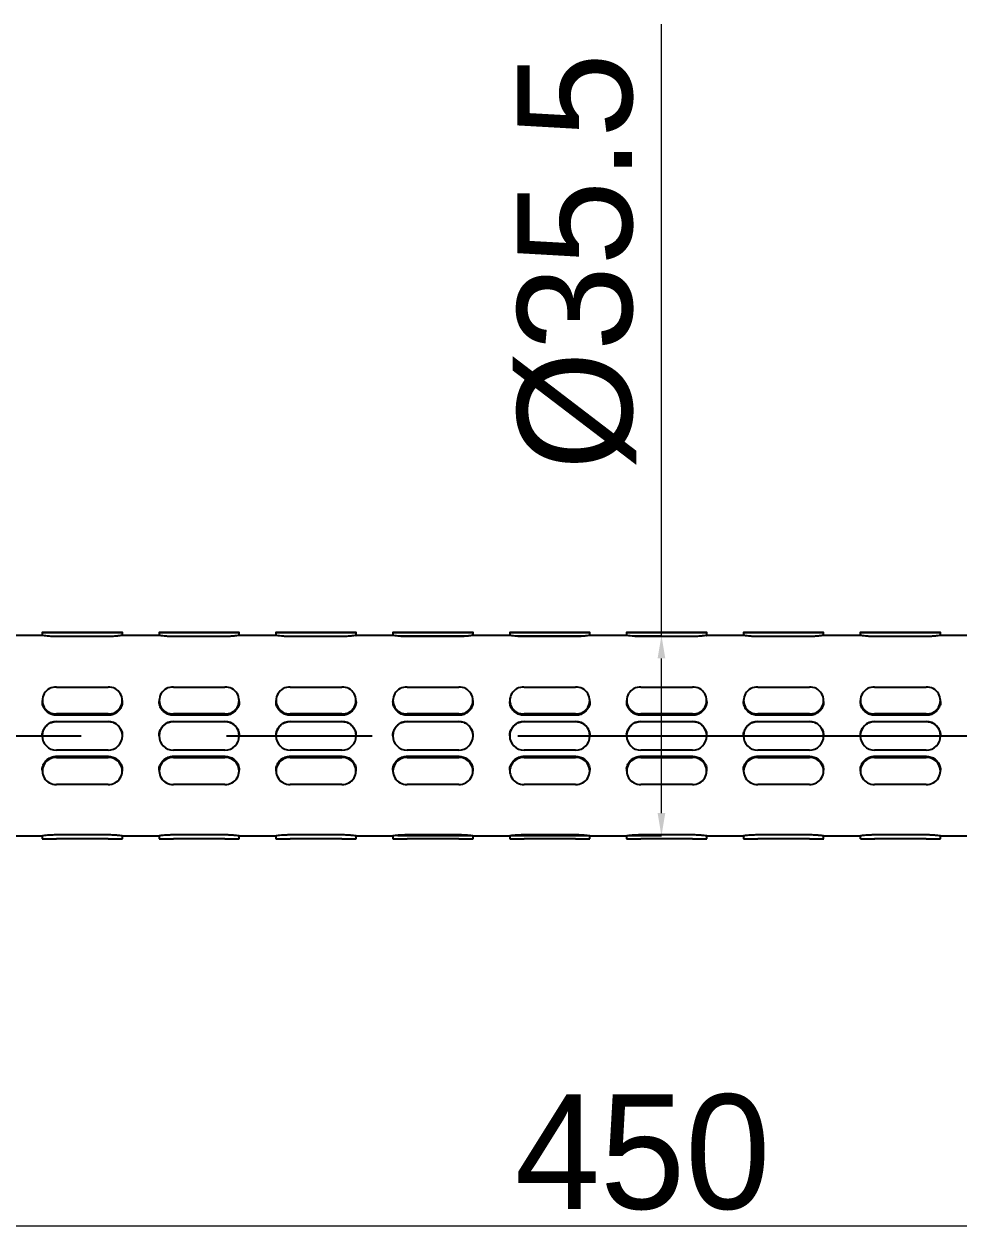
# Model space of a CAD drawing. Extents: x 0 to 2170, y 0 to 1590.
# Drawn here: x 438.8 to 601.9, y 577.6 to 788.1 of the extents above; entities that cross this region are included whole.
import ezdxf

# ---------------------------------------------------------------- set-up
doc = ezdxf.new("R2010")
doc.units = 0
doc.header["$LTSCALE"] = 10
doc.header["$MEASUREMENT"] = 0
doc.header["$PDMODE"] = 3
doc.header["$PDSIZE"] = -10
doc.linetypes.add('CENTERX2', pattern=[20.32, 12.7, -2.54, 2.54, -2.54])
doc.layers.get('0').update_dxf_attribs({"linetype": 'CONTINUOUS'})
doc.layers.get('DEFPOINTS').update_dxf_attribs({"linetype": 'CONTINUOUS'})
doc.layers.add('中心线层', color=1, linetype='CENTERX2', lineweight=25)
doc.styles.add('Daelim Dimension', font='')
doc.styles.get('Daelim Dimension').set_extended_font_data('나눔고딕')
doc.dimstyles.new('DEFAULT', dxfattribs={"dimscale": 2, "dimtxt": 2, "dimasz": 2, "dimexe": 0, "dimexo": 2, "dimgap": 1, "dimtad": 1, "dimdec": 0, "dimzin": 9, "dimdsep": 46, "dimtxsty": 'Daelim Dimension', "dimcen": 0.5, "dimclrd": 5, "dimclre": 5, "dimclrt": 256, "dimadec": 1, "dimazin": 0, "dimtfac": 1, "dimtdec": 0, "dimtix": 1, "dimtmove": 0, "dimatfit": 3, "dimfxl": 1, "dimtolj": 1, "dimtzin": 1, "dimlwd": 9, "dimlwe": 9, "dimarcsym": 0})

# ---------------------------------------------------------------- blocks, each defined once
blk = doc.blocks.new('*D3')
at = {"color": 5, "lineweight": 9, "transparency": 16777216}
for p, q in [((321.72, 662.22), (321.72, 578.26)), ((771.72, 662.22), (771.72, 578.26)), ((767.72, 578.26), (325.72, 578.26))]:
    blk.add_line(p, q, dxfattribs=at)
at = {"color": 5, "transparency": 16777216}
for points in [[(325.72, 578.93), (325.72, 577.6), (321.72, 578.26)], [(767.72, 578.93), (767.72, 577.6), (771.72, 578.26)]]:
    blk.add_solid(points, dxfattribs=at)
at = {"layer": 'DEFPOINTS', "color": 0, "transparency": 16777216}
for p in [(321.72, 666.22), (771.72, 666.22), (321.72, 578.26)]:
    blk.add_point(p, dxfattribs=at)
at = {"color": 7, "transparency": 16777216, "insert": (546.72, 591.12), "char_height": 20, "attachment_point": 5, "style": 'Daelim Dimension'}
blk.add_mtext('\\A1;450', dxfattribs=at)
blk = doc.blocks.new('*D4')
at = {"color": 5, "lineweight": 9, "transparency": 16777216}
for p, q in [((550.01, 681.38), (550.01, 788.12)), ((503.92, 681.38), (550.01, 681.38)), ((550.01, 650.38), (550.01, 677.38)), ((503.92, 646.38), (550.01, 646.38))]:
    blk.add_line(p, q, dxfattribs=at)
at = {"color": 5, "transparency": 16777216}
for points in [[(549.34, 677.38), (550.68, 677.38), (550.01, 681.38)], [(549.34, 650.38), (550.68, 650.38), (550.01, 646.38)]]:
    blk.add_solid(points, dxfattribs=at)
at = {"layer": 'DEFPOINTS', "color": 0, "transparency": 16777216}
for p in [(499.92, 681.38), (499.92, 646.38), (550.01, 646.38)]:
    blk.add_point(p, dxfattribs=at)
at = {"color": 7, "transparency": 16777216, "insert": (535.24, 746.66), "char_height": 20, "attachment_point": 5, "rotation": 90, "style": 'Daelim Dimension'}
blk.add_mtext('\\A1;%%C35.5', dxfattribs=at)

msp = doc.modelspace()

# ---------------------------------------------------------------- linework, layer by layer
at = {"color": 7, "linetype": 'Continuous', "lineweight": 25}
for p, q in [((441.95, 681.38), (435.49, 681.38)), ((441.92, 681.88), (441.92, 681.37)), ((444.42, 681.88), (453.42, 681.88)), ((453.42, 681.88), (444.42, 681.88)), ((453.42, 681.2), (444.42, 681.2)), ((462.35, 681.38), (455.89, 681.38)), ((455.92, 681.37), (455.92, 681.88)), ((462.32, 681.88), (462.32, 681.37)), ((464.82, 681.88), (473.82, 681.88)), ((473.82, 681.88), (464.82, 681.88)), ((473.82, 681.2), (464.82, 681.2)), ((482.75, 681.38), (476.29, 681.38)), ((476.32, 681.37), (476.32, 681.88)), ((482.72, 681.88), (482.72, 681.37)), ((485.22, 681.88), (494.22, 681.88)), ((494.22, 681.88), (485.22, 681.88)), ((494.22, 681.2), (485.22, 681.2)), ((503.15, 681.38), (496.69, 681.38)), ((496.72, 681.37), (496.72, 681.88)), ((503.12, 681.88), (503.12, 681.37)), ((505.62, 681.88), (514.62, 681.88)), ((514.62, 681.88), (505.62, 681.88)), ((514.62, 681.2), (505.62, 681.2)), ((523.55, 681.38), (517.09, 681.38)), ((517.12, 681.37), (517.12, 681.88)), ((523.52, 681.88), (523.52, 681.37)), ((526.02, 681.88), (535.02, 681.88)), ((535.02, 681.88), (526.02, 681.88)), ((535.02, 681.2), (526.02, 681.2)), ((543.95, 681.38), (537.49, 681.38)), ((537.52, 681.37), (537.52, 681.88)), ((543.92, 681.88), (543.92, 681.37)), ((546.42, 681.88), (555.42, 681.88)), ((555.42, 681.88), (546.42, 681.88)), ((555.42, 681.2), (546.42, 681.2)), ((564.35, 681.38), (557.89, 681.38)), ((557.92, 681.37), (557.92, 681.88)), ((564.32, 681.88), (564.32, 681.37)), ((566.82, 681.88), (575.82, 681.88)), ((575.82, 681.88), (566.82, 681.88)), ((575.82, 681.2), (566.82, 681.2)), ((584.75, 681.38), (578.29, 681.38)), ((578.32, 681.37), (578.32, 681.88)), ((584.72, 681.88), (584.72, 681.37)), ((587.22, 681.88), (596.22, 681.88)), ((596.22, 681.88), (587.22, 681.88)), ((596.22, 681.2), (587.22, 681.2)), ((605.15, 681.38), (598.69, 681.38)), ((598.72, 681.37), (598.72, 681.88)), ((444.42, 672.37), (453.42, 672.37)), ((464.82, 672.37), (473.82, 672.37)), ((485.22, 672.37), (494.22, 672.37)), ((505.62, 672.37), (514.62, 672.37)), ((526.02, 672.37), (535.02, 672.37)), ((546.42, 672.37), (555.42, 672.37)), ((566.82, 672.37), (575.82, 672.37)), ((587.22, 672.37), (596.22, 672.37)), ((441.92, 670.02), (441.92, 669.85)), ((455.92, 669.85), (455.92, 670.02)), ((462.32, 670.02), (462.32, 669.85)), ((476.32, 669.85), (476.32, 670.02)), ((482.72, 670.02), (482.72, 669.85)), ((496.72, 669.85), (496.72, 670.02)), ((503.12, 670.02), (503.12, 669.85)), ((517.12, 669.85), (517.12, 670.02)), ((523.52, 670.02), (523.52, 669.85)), ((537.52, 669.85), (537.52, 670.02)), ((543.92, 670.02), (543.92, 669.85)), ((557.92, 669.85), (557.92, 670.02)), ((564.32, 670.02), (564.32, 669.85)), ((578.32, 669.85), (578.32, 670.02)), ((584.72, 670.02), (584.72, 669.85)), ((598.72, 669.85), (598.72, 670.02)), ((453.42, 667.67), (444.42, 667.67)), ((453.42, 667.44), (444.42, 667.44)), ((473.82, 667.67), (464.82, 667.67)), ((473.82, 667.44), (464.82, 667.44)), ((494.22, 667.67), (485.22, 667.67)), ((494.22, 667.44), (485.22, 667.44)), ((514.62, 667.67), (505.62, 667.67)), ((514.62, 667.44), (505.62, 667.44)), ((535.02, 667.67), (526.02, 667.67)), ((535.02, 667.44), (526.02, 667.44)), ((555.42, 667.67), (546.42, 667.67)), ((555.42, 667.44), (546.42, 667.44)), ((575.82, 667.67), (566.82, 667.67)), ((575.82, 667.44), (566.82, 667.44)), ((596.22, 667.67), (587.22, 667.67)), ((596.22, 667.44), (587.22, 667.44)), ((444.42, 666.36), (453.42, 666.36)), ((444.42, 666.36), (453.42, 666.36)), ((464.82, 666.36), (473.82, 666.36)), ((464.82, 666.36), (473.82, 666.36)), ((485.22, 666.36), (494.22, 666.36)), ((485.22, 666.36), (494.22, 666.36)), ((505.62, 666.36), (514.62, 666.36)), ((505.62, 666.36), (514.62, 666.36)), ((526.02, 666.36), (535.02, 666.36)), ((526.02, 666.36), (535.02, 666.36)), ((546.42, 666.36), (555.42, 666.36)), ((546.42, 666.36), (555.42, 666.36)), ((566.82, 666.36), (575.82, 666.36)), ((566.82, 666.36), (575.82, 666.36)), ((587.22, 666.36), (596.22, 666.36)), ((587.22, 666.36), (596.22, 666.36)), ((441.92, 663.86), (441.92, 663.86)), ((455.92, 663.86), (455.92, 663.86)), ((462.32, 663.86), (462.32, 663.86)), ((476.32, 663.86), (476.32, 663.86)), ((482.72, 663.86), (482.72, 663.86)), ((496.72, 663.86), (496.72, 663.86)), ((503.12, 663.86), (503.12, 663.86)), ((517.12, 663.86), (517.12, 663.86)), ((523.52, 663.86), (523.52, 663.86)), ((537.52, 663.86), (537.52, 663.86)), ((543.92, 663.86), (543.92, 663.86)), ((557.92, 663.86), (557.92, 663.86)), ((564.32, 663.86), (564.32, 663.86)), ((578.32, 663.86), (578.32, 663.86)), ((584.72, 663.86), (584.72, 663.86)), ((598.72, 663.86), (598.72, 663.86)), ((453.42, 661.36), (444.42, 661.36)), ((473.82, 661.36), (464.82, 661.36)), ((494.22, 661.36), (485.22, 661.36)), ((514.62, 661.36), (505.62, 661.36)), ((535.02, 661.36), (526.02, 661.36)), ((555.42, 661.36), (546.42, 661.36)), ((575.82, 661.36), (566.82, 661.36)), ((596.22, 661.36), (587.22, 661.36)), ((444.42, 660.29), (453.42, 660.29)), ((444.42, 660.06), (453.42, 660.06)), ((464.82, 660.29), (473.82, 660.29)), ((464.82, 660.06), (473.82, 660.06)), ((485.22, 660.29), (494.22, 660.29)), ((485.22, 660.06), (494.22, 660.06)), ((505.62, 660.29), (514.62, 660.29)), ((505.62, 660.06), (514.62, 660.06)), ((526.02, 660.29), (535.02, 660.29)), ((526.02, 660.06), (535.02, 660.06)), ((546.42, 660.29), (555.42, 660.29)), ((546.42, 660.06), (555.42, 660.06)), ((566.82, 660.29), (575.82, 660.29)), ((566.82, 660.06), (575.82, 660.06)), ((587.22, 660.29), (596.22, 660.29)), ((587.22, 660.06), (596.22, 660.06)), ((441.92, 657.88), (441.92, 657.71)), ((455.92, 657.71), (455.92, 657.88)), ((462.32, 657.88), (462.32, 657.71)), ((476.32, 657.71), (476.32, 657.88)), ((482.72, 657.88), (482.72, 657.71)), ((496.72, 657.71), (496.72, 657.88)), ((503.12, 657.88), (503.12, 657.71)), ((517.12, 657.71), (517.12, 657.88)), ((523.52, 657.88), (523.52, 657.71)), ((537.52, 657.71), (537.52, 657.88)), ((543.92, 657.88), (543.92, 657.71)), ((557.92, 657.71), (557.92, 657.88)), ((564.32, 657.88), (564.32, 657.71)), ((578.32, 657.71), (578.32, 657.88)), ((584.72, 657.88), (584.72, 657.71)), ((598.72, 657.71), (598.72, 657.88)), ((453.42, 655.36), (444.42, 655.36)), ((473.82, 655.36), (464.82, 655.36)), ((494.22, 655.36), (485.22, 655.36)), ((514.62, 655.36), (505.62, 655.36)), ((535.02, 655.36), (526.02, 655.36)), ((555.42, 655.36), (546.42, 655.36)), ((575.82, 655.36), (566.82, 655.36)), ((596.22, 655.36), (587.22, 655.36)), ((435.49, 646.38), (441.95, 646.38)), ((441.92, 646.38), (441.92, 645.88)), ((453.42, 646.55), (444.42, 646.55)), ((455.89, 646.38), (462.35, 646.38)), ((455.92, 645.88), (455.92, 646.38)), ((462.32, 646.38), (462.32, 645.88)), ((473.82, 646.55), (464.82, 646.55)), ((476.29, 646.38), (482.75, 646.38)), ((476.32, 645.88), (476.32, 646.38)), ((482.72, 646.38), (482.72, 645.88)), ((494.22, 646.55), (485.22, 646.55)), ((496.69, 646.38), (503.15, 646.38)), ((496.72, 645.88), (496.72, 646.38)), ((503.12, 646.38), (503.12, 645.88)), ((514.62, 646.55), (505.62, 646.55)), ((517.09, 646.38), (523.55, 646.38)), ((517.12, 645.88), (517.12, 646.38)), ((523.52, 646.38), (523.52, 645.88)), ((535.02, 646.55), (526.02, 646.55)), ((537.49, 646.38), (543.95, 646.38)), ((537.52, 645.88), (537.52, 646.38)), ((543.92, 646.38), (543.92, 645.88)), ((555.42, 646.55), (546.42, 646.55)), ((557.89, 646.38), (564.35, 646.38)), ((557.92, 645.88), (557.92, 646.38)), ((564.32, 646.38), (564.32, 645.88)), ((575.82, 646.55), (566.82, 646.55)), ((578.29, 646.38), (584.75, 646.38)), ((578.32, 645.88), (578.32, 646.38)), ((584.72, 646.38), (584.72, 645.88)), ((596.22, 646.55), (587.22, 646.55)), ((598.69, 646.38), (605.15, 646.38)), ((598.72, 645.88), (598.72, 646.38)), ((453.42, 645.88), (444.42, 645.88)), ((473.82, 645.88), (464.82, 645.88)), ((494.22, 645.88), (485.22, 645.88)), ((514.62, 645.88), (505.62, 645.88)), ((535.02, 645.88), (526.02, 645.88)), ((555.42, 645.88), (546.42, 645.88)), ((575.82, 645.88), (566.82, 645.88)), ((596.22, 645.88), (587.22, 645.88))]:
    msp.add_line(p, q, dxfattribs=at)
at = {"color": 7, "linetype": 'Continuous', "lineweight": 25, "flags": 128}
for points in [[(444.42, 681.88), (443.46, 681.88), (442.65, 681.88), (442.11, 681.88), (441.92, 681.88), (442.11, 681.88), (442.65, 681.88), (443.46, 681.88), (444.42, 681.88)], [(453.42, 681.88), (454.38, 681.88), (455.19, 681.88), (455.73, 681.88), (455.92, 681.88), (455.73, 681.88), (455.19, 681.88), (454.38, 681.88), (453.42, 681.88)], [(464.82, 681.88), (463.86, 681.88), (463.05, 681.88), (462.51, 681.88), (462.32, 681.88), (462.51, 681.88), (463.05, 681.88), (463.86, 681.88), (464.82, 681.88)], [(473.82, 681.88), (474.78, 681.88), (475.59, 681.88), (476.13, 681.88), (476.32, 681.88), (476.13, 681.88), (475.59, 681.88), (474.78, 681.88), (473.82, 681.88)], [(485.22, 681.88), (484.26, 681.88), (483.45, 681.88), (482.91, 681.88), (482.72, 681.88), (482.91, 681.88), (483.45, 681.88), (484.26, 681.88), (485.22, 681.88)], [(494.22, 681.88), (495.18, 681.88), (495.99, 681.88), (496.53, 681.88), (496.72, 681.88), (496.53, 681.88), (495.99, 681.88), (495.18, 681.88), (494.22, 681.88)], [(505.62, 681.88), (504.66, 681.88), (503.85, 681.88), (503.31, 681.88), (503.12, 681.88), (503.31, 681.88), (503.85, 681.88), (504.66, 681.88), (505.62, 681.88)], [(514.62, 681.88), (515.58, 681.88), (516.39, 681.88), (516.93, 681.88), (517.12, 681.88), (516.93, 681.88), (516.39, 681.88), (515.58, 681.88), (514.62, 681.88)], [(526.02, 681.88), (525.06, 681.88), (524.25, 681.88), (523.71, 681.88), (523.52, 681.88), (523.71, 681.88), (524.25, 681.88), (525.06, 681.88), (526.02, 681.88)], [(535.02, 681.88), (535.98, 681.88), (536.79, 681.88), (537.33, 681.88), (537.52, 681.88), (537.33, 681.88), (536.79, 681.88), (535.98, 681.88), (535.02, 681.88)], [(546.42, 681.88), (545.46, 681.88), (544.65, 681.88), (544.11, 681.88), (543.92, 681.88), (544.11, 681.88), (544.65, 681.88), (545.46, 681.88), (546.42, 681.88)], [(555.42, 681.88), (556.38, 681.88), (557.19, 681.88), (557.73, 681.88), (557.92, 681.88), (557.73, 681.88), (557.19, 681.88), (556.38, 681.88), (555.42, 681.88)], [(566.82, 681.88), (565.86, 681.88), (565.05, 681.88), (564.51, 681.88), (564.32, 681.88), (564.51, 681.88), (565.05, 681.88), (565.86, 681.88), (566.82, 681.88)], [(575.82, 681.88), (576.78, 681.88), (577.59, 681.88), (578.13, 681.88), (578.32, 681.88), (578.13, 681.88), (577.59, 681.88), (576.78, 681.88), (575.82, 681.88)], [(587.22, 681.88), (586.26, 681.88), (585.45, 681.88), (584.91, 681.88), (584.72, 681.88), (584.91, 681.88), (585.45, 681.88), (586.26, 681.88), (587.22, 681.88)], [(596.22, 681.88), (597.18, 681.88), (597.99, 681.88), (598.53, 681.88), (598.72, 681.88), (598.53, 681.88), (597.99, 681.88), (597.18, 681.88), (596.22, 681.88)]]:
    msp.add_lwpolyline(points, dxfattribs=at)
at = {"color": 7, "linetype": 'Continuous', "lineweight": 25}
for centre, radius, start, end in [((444.3, 670.02), 2.35, 87.1451, 272.8549), ((453.54, 670.02), 2.35, 267.1451, 92.8549), ((464.7, 670.02), 2.35, 87.1451, 272.8549), ((473.94, 670.02), 2.35, 267.1451, 92.8549), ((485.1, 670.02), 2.35, 87.1451, 272.8549), ((494.34, 670.02), 2.35, 267.1451, 92.8549), ((505.5, 670.02), 2.35, 87.1451, 272.8549), ((514.74, 670.02), 2.35, 267.1451, 92.8549), ((525.9, 670.02), 2.35, 87.1451, 272.8549), ((535.14, 670.02), 2.35, 267.1451, 92.8549), ((546.3, 670.02), 2.35, 87.1451, 272.8549), ((555.54, 670.02), 2.35, 267.1451, 92.8549), ((566.7, 670.02), 2.35, 87.1451, 272.8549), ((575.94, 670.02), 2.35, 267.1451, 92.8549), ((587.1, 670.02), 2.35, 87.1451, 272.8549), ((596.34, 670.02), 2.35, 267.1451, 92.8549), ((444.42, 663.86), 2.5, 90, 270), ((453.42, 663.86), 2.5, 270, 90), ((464.82, 663.86), 2.5, 90, 270), ((473.82, 663.86), 2.5, 270, 90), ((485.22, 663.86), 2.5, 90, 270), ((494.22, 663.86), 2.5, 270, 90), ((505.62, 663.86), 2.5, 90, 270), ((514.62, 663.86), 2.5, 270, 90), ((526.02, 663.86), 2.5, 90, 270), ((535.02, 663.86), 2.5, 270, 90), ((546.42, 663.86), 2.5, 90, 270), ((555.42, 663.86), 2.5, 270, 90), ((566.82, 663.86), 2.5, 90, 270), ((575.82, 663.86), 2.5, 270, 90), ((587.22, 663.86), 2.5, 90, 270), ((596.22, 663.86), 2.5, 270, 90), ((444.3, 657.71), 2.35, 87.1198, 272.8802), ((453.54, 657.71), 2.35, 267.1198, 92.8802), ((464.7, 657.71), 2.35, 87.1198, 272.8802), ((473.94, 657.71), 2.35, 267.1198, 92.8802), ((485.1, 657.71), 2.35, 87.1198, 272.8802), ((494.34, 657.71), 2.35, 267.1198, 92.8802), ((505.5, 657.71), 2.35, 87.1198, 272.8802), ((514.74, 657.71), 2.35, 267.1198, 92.8802), ((525.9, 657.71), 2.35, 87.1198, 272.8802), ((535.14, 657.71), 2.35, 267.1198, 92.8802), ((546.3, 657.71), 2.35, 87.1198, 272.8802), ((555.54, 657.71), 2.35, 267.1198, 92.8802), ((566.7, 657.71), 2.35, 87.1198, 272.8802), ((575.94, 657.71), 2.35, 267.1198, 92.8802), ((587.1, 657.71), 2.35, 87.1198, 272.8802), ((596.34, 657.71), 2.35, 267.1198, 92.8802), ((443.8, 1474.4), 828.52, 269.87034, 270.04322), ((454.05, 1474.4), 828.52, 269.95678, 270.12966), ((464.2, 1474.4), 828.52, 269.87034, 270.04322), ((474.45, 1474.4), 828.52, 269.95678, 270.12966), ((484.6, 1474.4), 828.52, 269.87034, 270.04322), ((494.85, 1474.4), 828.52, 269.95678, 270.12966), ((505, 1474.4), 828.52, 269.87034, 270.04322), ((515.25, 1474.4), 828.52, 269.95678, 270.12966), ((525.4, 1474.4), 828.52, 269.87034, 270.04322), ((535.65, 1474.4), 828.52, 269.95678, 270.12966), ((545.8, 1474.4), 828.52, 269.87034, 270.04322), ((556.05, 1474.4), 828.52, 269.95678, 270.12966), ((566.2, 1474.4), 828.52, 269.87034, 270.04322), ((576.45, 1474.4), 828.52, 269.95678, 270.12966), ((586.6, 1474.4), 828.52, 269.87034, 270.04322), ((596.85, 1474.4), 828.52, 269.95678, 270.12966)]:
    msp.add_arc(centre, radius, start, end, dxfattribs=at)
for points, knots in [([(444.42, 681.2), (444.14, 681.2), (443.58, 681.21), (442.84, 681.27), (442.27, 681.33), (441.95, 681.37), (441.95, 681.37), (441.95, 681.37)], [0, 0, 0, 0, 0.212625, 0.425198, 0.639139, 0.853992, 1, 1, 1, 1]), ([(455.89, 681.37), (455.9, 681.37), (455.93, 681.38), (455.71, 681.35), (455.23, 681.29), (454.54, 681.23), (453.89, 681.2), (453.52, 681.2), (453.42, 681.2)], [0, 0, 0, 0, 0.074039, 0.285683, 0.498074, 0.712355, 0.926756, 1, 1, 1, 1]), ([(464.82, 681.2), (464.54, 681.2), (463.98, 681.21), (463.24, 681.27), (462.67, 681.33), (462.35, 681.37), (462.35, 681.37), (462.35, 681.37)], [0, 0, 0, 0, 0.212625, 0.425198, 0.639139, 0.853992, 1, 1, 1, 1]), ([(476.29, 681.37), (476.3, 681.37), (476.33, 681.38), (476.11, 681.35), (475.63, 681.29), (474.94, 681.23), (474.29, 681.2), (473.92, 681.2), (473.82, 681.2)], [0, 0, 0, 0, 0.074039, 0.285683, 0.498074, 0.712355, 0.926756, 1, 1, 1, 1]), ([(485.22, 681.2), (484.94, 681.2), (484.38, 681.21), (483.64, 681.27), (483.07, 681.33), (482.75, 681.37), (482.75, 681.37), (482.75, 681.37)], [0, 0, 0, 0, 0.212625, 0.425198, 0.639139, 0.853992, 1, 1, 1, 1]), ([(496.69, 681.37), (496.7, 681.37), (496.73, 681.38), (496.51, 681.35), (496.03, 681.29), (495.34, 681.23), (494.69, 681.2), (494.32, 681.2), (494.22, 681.2)], [0, 0, 0, 0, 0.074039, 0.285683, 0.498074, 0.712355, 0.926756, 1, 1, 1, 1]), ([(505.62, 681.2), (505.34, 681.2), (504.78, 681.21), (504.04, 681.27), (503.47, 681.33), (503.15, 681.37), (503.15, 681.37), (503.15, 681.37)], [0, 0, 0, 0, 0.212625, 0.425198, 0.639139, 0.853992, 1, 1, 1, 1]), ([(517.09, 681.37), (517.1, 681.37), (517.13, 681.38), (516.91, 681.35), (516.43, 681.29), (515.74, 681.23), (515.09, 681.2), (514.72, 681.2), (514.62, 681.2)], [0, 0, 0, 0, 0.074039, 0.285683, 0.498074, 0.712355, 0.926756, 1, 1, 1, 1]), ([(526.02, 681.2), (525.74, 681.2), (525.18, 681.21), (524.44, 681.27), (523.87, 681.33), (523.55, 681.37), (523.55, 681.37), (523.55, 681.37)], [0, 0, 0, 0, 0.212625, 0.425198, 0.639139, 0.853992, 1, 1, 1, 1]), ([(537.49, 681.37), (537.5, 681.37), (537.53, 681.38), (537.31, 681.35), (536.83, 681.29), (536.14, 681.23), (535.49, 681.2), (535.12, 681.2), (535.02, 681.2)], [0, 0, 0, 0, 0.074039, 0.285683, 0.498074, 0.712355, 0.926756, 1, 1, 1, 1]), ([(546.42, 681.2), (546.14, 681.2), (545.58, 681.21), (544.84, 681.27), (544.27, 681.33), (543.95, 681.37), (543.95, 681.37), (543.95, 681.37)], [0, 0, 0, 0, 0.212625, 0.425198, 0.639139, 0.853992, 1, 1, 1, 1]), ([(557.89, 681.37), (557.9, 681.37), (557.93, 681.38), (557.71, 681.35), (557.23, 681.29), (556.54, 681.23), (555.89, 681.2), (555.52, 681.2), (555.42, 681.2)], [0, 0, 0, 0, 0.074039, 0.285683, 0.498074, 0.712355, 0.926756, 1, 1, 1, 1]), ([(566.82, 681.2), (566.54, 681.2), (565.98, 681.21), (565.24, 681.27), (564.67, 681.33), (564.35, 681.37), (564.35, 681.37), (564.35, 681.37)], [0, 0, 0, 0, 0.212625, 0.425198, 0.639139, 0.853992, 1, 1, 1, 1]), ([(578.29, 681.37), (578.3, 681.37), (578.33, 681.38), (578.11, 681.35), (577.63, 681.29), (576.94, 681.23), (576.29, 681.2), (575.92, 681.2), (575.82, 681.2)], [0, 0, 0, 0, 0.074039, 0.285683, 0.498074, 0.712355, 0.926756, 1, 1, 1, 1]), ([(587.22, 681.2), (586.94, 681.2), (586.38, 681.21), (585.64, 681.27), (585.07, 681.33), (584.75, 681.37), (584.75, 681.37), (584.75, 681.37)], [0, 0, 0, 0, 0.212625, 0.425198, 0.639139, 0.853992, 1, 1, 1, 1]), ([(598.69, 681.37), (598.7, 681.37), (598.73, 681.38), (598.51, 681.35), (598.03, 681.29), (597.34, 681.23), (596.69, 681.2), (596.32, 681.2), (596.22, 681.2)], [0, 0, 0, 0, 0.074039, 0.285683, 0.498074, 0.712355, 0.926756, 1, 1, 1, 1]), ([(444.42, 667.44), (444.14, 667.47), (443.58, 667.52), (442.84, 667.94), (442.27, 668.55), (441.95, 669.23), (441.95, 669.67), (441.95, 669.85)], [0, 0, 0, 0, 0.213248, 0.426444, 0.641012, 0.856495, 1, 1, 1, 1]), ([(455.89, 669.85), (455.9, 669.76), (455.93, 669.42), (455.71, 668.81), (455.23, 668.13), (454.54, 667.65), (453.89, 667.46), (453.52, 667.44), (453.42, 667.44)], [0, 0, 0, 0, 0.070496, 0.28295, 0.496154, 0.711255, 0.926476, 1, 1, 1, 1]), ([(464.82, 667.44), (464.54, 667.47), (463.98, 667.52), (463.24, 667.94), (462.67, 668.55), (462.35, 669.23), (462.35, 669.67), (462.35, 669.85)], [0, 0, 0, 0, 0.213248, 0.426444, 0.641012, 0.856495, 1, 1, 1, 1]), ([(476.29, 669.85), (476.3, 669.76), (476.33, 669.42), (476.11, 668.81), (475.63, 668.13), (474.94, 667.65), (474.29, 667.46), (473.92, 667.44), (473.82, 667.44)], [0, 0, 0, 0, 0.070496, 0.28295, 0.496154, 0.711255, 0.926476, 1, 1, 1, 1]), ([(485.22, 667.44), (484.94, 667.47), (484.38, 667.52), (483.64, 667.94), (483.07, 668.55), (482.75, 669.23), (482.75, 669.67), (482.75, 669.85)], [0, 0, 0, 0, 0.213248, 0.426444, 0.641012, 0.856495, 1, 1, 1, 1]), ([(496.69, 669.85), (496.7, 669.76), (496.73, 669.42), (496.51, 668.81), (496.03, 668.13), (495.34, 667.65), (494.69, 667.46), (494.32, 667.44), (494.22, 667.44)], [0, 0, 0, 0, 0.070496, 0.28295, 0.496154, 0.711255, 0.926476, 1, 1, 1, 1]), ([(505.62, 667.44), (505.34, 667.47), (504.78, 667.52), (504.04, 667.94), (503.47, 668.55), (503.15, 669.23), (503.15, 669.67), (503.15, 669.85)], [0, 0, 0, 0, 0.213248, 0.426444, 0.641012, 0.856495, 1, 1, 1, 1]), ([(517.09, 669.85), (517.1, 669.76), (517.13, 669.42), (516.91, 668.81), (516.43, 668.13), (515.74, 667.65), (515.09, 667.46), (514.72, 667.44), (514.62, 667.44)], [0, 0, 0, 0, 0.070496, 0.28295, 0.496154, 0.711255, 0.926476, 1, 1, 1, 1]), ([(526.02, 667.44), (525.74, 667.47), (525.18, 667.52), (524.44, 667.94), (523.87, 668.55), (523.55, 669.23), (523.55, 669.67), (523.55, 669.85)], [0, 0, 0, 0, 0.213248, 0.426444, 0.641012, 0.856495, 1, 1, 1, 1]), ([(537.49, 669.85), (537.5, 669.76), (537.53, 669.42), (537.31, 668.81), (536.83, 668.13), (536.14, 667.65), (535.49, 667.46), (535.12, 667.44), (535.02, 667.44)], [0, 0, 0, 0, 0.070496, 0.28295, 0.496154, 0.711255, 0.926476, 1, 1, 1, 1]), ([(546.42, 667.44), (546.14, 667.47), (545.58, 667.52), (544.84, 667.94), (544.27, 668.55), (543.95, 669.23), (543.95, 669.67), (543.95, 669.85)], [0, 0, 0, 0, 0.213248, 0.426444, 0.641012, 0.856495, 1, 1, 1, 1]), ([(557.89, 669.85), (557.9, 669.76), (557.93, 669.42), (557.71, 668.81), (557.23, 668.13), (556.54, 667.65), (555.89, 667.46), (555.52, 667.44), (555.42, 667.44)], [0, 0, 0, 0, 0.070496, 0.28295, 0.496154, 0.711255, 0.926476, 1, 1, 1, 1]), ([(566.82, 667.44), (566.54, 667.47), (565.98, 667.52), (565.24, 667.94), (564.67, 668.55), (564.35, 669.23), (564.35, 669.67), (564.35, 669.85)], [0, 0, 0, 0, 0.213248, 0.426444, 0.641012, 0.856495, 1, 1, 1, 1]), ([(578.29, 669.85), (578.3, 669.76), (578.33, 669.42), (578.11, 668.81), (577.63, 668.13), (576.94, 667.65), (576.29, 667.46), (575.92, 667.44), (575.82, 667.44)], [0, 0, 0, 0, 0.070496, 0.28295, 0.496154, 0.711255, 0.926476, 1, 1, 1, 1]), ([(587.22, 667.44), (586.94, 667.47), (586.38, 667.52), (585.64, 667.94), (585.07, 668.55), (584.75, 669.23), (584.75, 669.67), (584.75, 669.85)], [0, 0, 0, 0, 0.213248, 0.426444, 0.641012, 0.856495, 1, 1, 1, 1]), ([(598.69, 669.85), (598.7, 669.76), (598.73, 669.42), (598.51, 668.81), (598.03, 668.13), (597.34, 667.65), (596.69, 667.46), (596.32, 667.44), (596.22, 667.44)], [0, 0, 0, 0, 0.070496, 0.28295, 0.496154, 0.711255, 0.926476, 1, 1, 1, 1]), ([(441.95, 663.87), (441.94, 663.96), (441.91, 664.33), (442.14, 664.96), (442.61, 665.66), (443.31, 666.15), (443.95, 666.35), (444.33, 666.36), (444.42, 666.36)], [0, 0, 0, 0, 0.070496, 0.28295, 0.496154, 0.711255, 0.926476, 1, 1, 1, 1]), ([(453.42, 666.36), (453.7, 666.34), (454.26, 666.28), (455.01, 665.86), (455.57, 665.23), (455.89, 664.52), (455.89, 664.05), (455.89, 663.86)], [0, 0, 0, 0, 0.213248, 0.426444, 0.641012, 0.856495, 1, 1, 1, 1]), ([(462.35, 663.87), (462.34, 663.96), (462.31, 664.33), (462.54, 664.96), (463.01, 665.66), (463.71, 666.15), (464.35, 666.35), (464.73, 666.36), (464.82, 666.36)], [0, 0, 0, 0, 0.070496, 0.28295, 0.496154, 0.711255, 0.926476, 1, 1, 1, 1]), ([(473.82, 666.36), (474.1, 666.34), (474.66, 666.28), (475.41, 665.86), (475.97, 665.23), (476.29, 664.52), (476.29, 664.05), (476.29, 663.86)], [0, 0, 0, 0, 0.213248, 0.426444, 0.641012, 0.856495, 1, 1, 1, 1]), ([(482.75, 663.87), (482.74, 663.96), (482.71, 664.33), (482.94, 664.96), (483.41, 665.66), (484.11, 666.15), (484.75, 666.35), (485.13, 666.36), (485.22, 666.36)], [0, 0, 0, 0, 0.070496, 0.28295, 0.496154, 0.711255, 0.926476, 1, 1, 1, 1]), ([(494.22, 666.36), (494.5, 666.34), (495.06, 666.28), (495.81, 665.86), (496.37, 665.23), (496.69, 664.52), (496.69, 664.05), (496.69, 663.86)], [0, 0, 0, 0, 0.213248, 0.426444, 0.641012, 0.856495, 1, 1, 1, 1]), ([(503.15, 663.87), (503.14, 663.96), (503.11, 664.33), (503.34, 664.96), (503.81, 665.66), (504.51, 666.15), (505.15, 666.35), (505.53, 666.36), (505.62, 666.36)], [0, 0, 0, 0, 0.070496, 0.28295, 0.496154, 0.711255, 0.926476, 1, 1, 1, 1]), ([(514.62, 666.36), (514.9, 666.34), (515.46, 666.28), (516.21, 665.86), (516.77, 665.23), (517.09, 664.52), (517.09, 664.05), (517.09, 663.86)], [0, 0, 0, 0, 0.213248, 0.426444, 0.641012, 0.856495, 1, 1, 1, 1]), ([(523.55, 663.87), (523.54, 663.96), (523.51, 664.33), (523.74, 664.96), (524.21, 665.66), (524.91, 666.15), (525.55, 666.35), (525.93, 666.36), (526.02, 666.36)], [0, 0, 0, 0, 0.070496, 0.28295, 0.496154, 0.711255, 0.926476, 1, 1, 1, 1]), ([(535.02, 666.36), (535.3, 666.34), (535.86, 666.28), (536.61, 665.86), (537.17, 665.23), (537.49, 664.52), (537.49, 664.05), (537.49, 663.86)], [0, 0, 0, 0, 0.213248, 0.426444, 0.641012, 0.856495, 1, 1, 1, 1]), ([(543.95, 663.87), (543.94, 663.96), (543.91, 664.33), (544.14, 664.96), (544.61, 665.66), (545.31, 666.15), (545.95, 666.35), (546.33, 666.36), (546.42, 666.36)], [0, 0, 0, 0, 0.070496, 0.28295, 0.496154, 0.711255, 0.926476, 1, 1, 1, 1]), ([(555.42, 666.36), (555.7, 666.34), (556.26, 666.28), (557.01, 665.86), (557.57, 665.23), (557.89, 664.52), (557.89, 664.05), (557.89, 663.86)], [0, 0, 0, 0, 0.213248, 0.426444, 0.641012, 0.856495, 1, 1, 1, 1]), ([(564.35, 663.87), (564.34, 663.96), (564.31, 664.33), (564.54, 664.96), (565.01, 665.66), (565.71, 666.15), (566.35, 666.35), (566.73, 666.36), (566.82, 666.36)], [0, 0, 0, 0, 0.070496, 0.28295, 0.496154, 0.711255, 0.926476, 1, 1, 1, 1]), ([(575.82, 666.36), (576.1, 666.34), (576.66, 666.28), (577.41, 665.86), (577.97, 665.23), (578.29, 664.52), (578.29, 664.05), (578.29, 663.86)], [0, 0, 0, 0, 0.213248, 0.426444, 0.641012, 0.856495, 1, 1, 1, 1]), ([(584.75, 663.87), (584.74, 663.96), (584.71, 664.33), (584.94, 664.96), (585.41, 665.66), (586.11, 666.15), (586.75, 666.35), (587.13, 666.36), (587.22, 666.36)], [0, 0, 0, 0, 0.070496, 0.28295, 0.496154, 0.711255, 0.926476, 1, 1, 1, 1]), ([(596.22, 666.36), (596.5, 666.34), (597.06, 666.28), (597.81, 665.86), (598.37, 665.23), (598.69, 664.52), (598.69, 664.05), (598.69, 663.86)], [0, 0, 0, 0, 0.213248, 0.426444, 0.641012, 0.856495, 1, 1, 1, 1]), ([(441.95, 657.88), (441.94, 657.97), (441.91, 658.31), (442.14, 658.92), (442.61, 659.59), (443.31, 660.08), (443.95, 660.27), (444.33, 660.29), (444.42, 660.29)], [0, 0, 0, 0, 0.070496, 0.28295, 0.496154, 0.711255, 0.926476, 1, 1, 1, 1]), ([(453.42, 660.29), (453.7, 660.26), (454.26, 660.21), (455.01, 659.79), (455.57, 659.18), (455.89, 658.5), (455.89, 658.06), (455.89, 657.88)], [0, 0, 0, 0, 0.213248, 0.426444, 0.641012, 0.856495, 1, 1, 1, 1]), ([(462.35, 657.88), (462.34, 657.97), (462.31, 658.31), (462.54, 658.92), (463.01, 659.59), (463.71, 660.08), (464.35, 660.27), (464.73, 660.29), (464.82, 660.29)], [0, 0, 0, 0, 0.070496, 0.28295, 0.496154, 0.711255, 0.926476, 1, 1, 1, 1]), ([(473.82, 660.29), (474.1, 660.26), (474.66, 660.21), (475.41, 659.79), (475.97, 659.18), (476.29, 658.5), (476.29, 658.06), (476.29, 657.88)], [0, 0, 0, 0, 0.213248, 0.426444, 0.641012, 0.856495, 1, 1, 1, 1]), ([(482.75, 657.88), (482.74, 657.97), (482.71, 658.31), (482.94, 658.92), (483.41, 659.59), (484.11, 660.08), (484.75, 660.27), (485.13, 660.29), (485.22, 660.29)], [0, 0, 0, 0, 0.070496, 0.28295, 0.496154, 0.711255, 0.926476, 1, 1, 1, 1]), ([(494.22, 660.29), (494.5, 660.26), (495.06, 660.21), (495.81, 659.79), (496.37, 659.18), (496.69, 658.5), (496.69, 658.06), (496.69, 657.88)], [0, 0, 0, 0, 0.213248, 0.426444, 0.641012, 0.856495, 1, 1, 1, 1]), ([(503.15, 657.88), (503.14, 657.97), (503.11, 658.31), (503.34, 658.92), (503.81, 659.59), (504.51, 660.08), (505.15, 660.27), (505.53, 660.29), (505.62, 660.29)], [0, 0, 0, 0, 0.070496, 0.28295, 0.496154, 0.711255, 0.926476, 1, 1, 1, 1]), ([(514.62, 660.29), (514.9, 660.26), (515.46, 660.21), (516.21, 659.79), (516.77, 659.18), (517.09, 658.5), (517.09, 658.06), (517.09, 657.88)], [0, 0, 0, 0, 0.213248, 0.426444, 0.641012, 0.856495, 1, 1, 1, 1]), ([(523.55, 657.88), (523.54, 657.97), (523.51, 658.31), (523.74, 658.92), (524.21, 659.59), (524.91, 660.08), (525.55, 660.27), (525.93, 660.29), (526.02, 660.29)], [0, 0, 0, 0, 0.070496, 0.28295, 0.496154, 0.711255, 0.926476, 1, 1, 1, 1]), ([(535.02, 660.29), (535.3, 660.26), (535.86, 660.21), (536.61, 659.79), (537.17, 659.18), (537.49, 658.5), (537.49, 658.06), (537.49, 657.88)], [0, 0, 0, 0, 0.213248, 0.426444, 0.641012, 0.856495, 1, 1, 1, 1]), ([(543.95, 657.88), (543.94, 657.97), (543.91, 658.31), (544.14, 658.92), (544.61, 659.59), (545.31, 660.08), (545.95, 660.27), (546.33, 660.29), (546.42, 660.29)], [0, 0, 0, 0, 0.070496, 0.28295, 0.496154, 0.711255, 0.926476, 1, 1, 1, 1]), ([(555.42, 660.29), (555.7, 660.26), (556.26, 660.21), (557.01, 659.79), (557.57, 659.18), (557.89, 658.5), (557.89, 658.06), (557.89, 657.88)], [0, 0, 0, 0, 0.213248, 0.426444, 0.641012, 0.856495, 1, 1, 1, 1]), ([(564.35, 657.88), (564.34, 657.97), (564.31, 658.31), (564.54, 658.92), (565.01, 659.59), (565.71, 660.08), (566.35, 660.27), (566.73, 660.29), (566.82, 660.29)], [0, 0, 0, 0, 0.070496, 0.28295, 0.496154, 0.711255, 0.926476, 1, 1, 1, 1]), ([(575.82, 660.29), (576.1, 660.26), (576.66, 660.21), (577.41, 659.79), (577.97, 659.18), (578.29, 658.5), (578.29, 658.06), (578.29, 657.88)], [0, 0, 0, 0, 0.213248, 0.426444, 0.641012, 0.856495, 1, 1, 1, 1]), ([(584.75, 657.88), (584.74, 657.97), (584.71, 658.31), (584.94, 658.92), (585.41, 659.59), (586.11, 660.08), (586.75, 660.27), (587.13, 660.29), (587.22, 660.29)], [0, 0, 0, 0, 0.070496, 0.28295, 0.496154, 0.711255, 0.926476, 1, 1, 1, 1]), ([(596.22, 660.29), (596.5, 660.26), (597.06, 660.21), (597.81, 659.79), (598.37, 659.18), (598.69, 658.5), (598.69, 658.06), (598.69, 657.88)], [0, 0, 0, 0, 0.213248, 0.426444, 0.641012, 0.856495, 1, 1, 1, 1]), ([(444.42, 646.55), (444.14, 646.55), (443.58, 646.54), (442.84, 646.49), (442.27, 646.43), (441.95, 646.38), (441.95, 646.38), (441.95, 646.38)], [0, 0, 0, 0, 0.214067, 0.428082, 0.643474, 0.859784, 1, 1, 1, 1]), ([(455.89, 646.38), (455.9, 646.38), (455.93, 646.38), (455.71, 646.41), (455.23, 646.46), (454.54, 646.52), (453.89, 646.55), (453.52, 646.55), (453.42, 646.55)], [0, 0, 0, 0, 0.067764, 0.280842, 0.494673, 0.710406, 0.92626, 1, 1, 1, 1]), ([(464.82, 646.55), (464.54, 646.55), (463.98, 646.54), (463.24, 646.49), (462.67, 646.43), (462.35, 646.38), (462.35, 646.38), (462.35, 646.38)], [0, 0, 0, 0, 0.214067, 0.428082, 0.643474, 0.859784, 1, 1, 1, 1]), ([(476.29, 646.38), (476.3, 646.38), (476.33, 646.38), (476.11, 646.41), (475.63, 646.46), (474.94, 646.52), (474.29, 646.55), (473.92, 646.55), (473.82, 646.55)], [0, 0, 0, 0, 0.067764, 0.280842, 0.494673, 0.710406, 0.92626, 1, 1, 1, 1]), ([(485.22, 646.55), (484.94, 646.55), (484.38, 646.54), (483.64, 646.49), (483.07, 646.43), (482.75, 646.38), (482.75, 646.38), (482.75, 646.38)], [0, 0, 0, 0, 0.214067, 0.428082, 0.643474, 0.859784, 1, 1, 1, 1]), ([(496.69, 646.38), (496.7, 646.38), (496.73, 646.38), (496.51, 646.41), (496.03, 646.46), (495.34, 646.52), (494.69, 646.55), (494.32, 646.55), (494.22, 646.55)], [0, 0, 0, 0, 0.067764, 0.280842, 0.494673, 0.710406, 0.92626, 1, 1, 1, 1]), ([(505.62, 646.55), (505.34, 646.55), (504.78, 646.54), (504.04, 646.49), (503.47, 646.43), (503.15, 646.38), (503.15, 646.38), (503.15, 646.38)], [0, 0, 0, 0, 0.214067, 0.428082, 0.643474, 0.859784, 1, 1, 1, 1]), ([(517.09, 646.38), (517.1, 646.38), (517.13, 646.38), (516.91, 646.41), (516.43, 646.46), (515.74, 646.52), (515.09, 646.55), (514.72, 646.55), (514.62, 646.55)], [0, 0, 0, 0, 0.067764, 0.280842, 0.494673, 0.710406, 0.92626, 1, 1, 1, 1]), ([(526.02, 646.55), (525.74, 646.55), (525.18, 646.54), (524.44, 646.49), (523.87, 646.43), (523.55, 646.38), (523.55, 646.38), (523.55, 646.38)], [0, 0, 0, 0, 0.214067, 0.428082, 0.643474, 0.859784, 1, 1, 1, 1]), ([(537.49, 646.38), (537.5, 646.38), (537.53, 646.38), (537.31, 646.41), (536.83, 646.46), (536.14, 646.52), (535.49, 646.55), (535.12, 646.55), (535.02, 646.55)], [0, 0, 0, 0, 0.067764, 0.280842, 0.494673, 0.710406, 0.92626, 1, 1, 1, 1]), ([(546.42, 646.55), (546.14, 646.55), (545.58, 646.54), (544.84, 646.49), (544.27, 646.43), (543.95, 646.38), (543.95, 646.38), (543.95, 646.38)], [0, 0, 0, 0, 0.214067, 0.428082, 0.643474, 0.859784, 1, 1, 1, 1]), ([(557.89, 646.38), (557.9, 646.38), (557.93, 646.38), (557.71, 646.41), (557.23, 646.46), (556.54, 646.52), (555.89, 646.55), (555.52, 646.55), (555.42, 646.55)], [0, 0, 0, 0, 0.067764, 0.280842, 0.494673, 0.710406, 0.92626, 1, 1, 1, 1]), ([(566.82, 646.55), (566.54, 646.55), (565.98, 646.54), (565.24, 646.49), (564.67, 646.43), (564.35, 646.38), (564.35, 646.38), (564.35, 646.38)], [0, 0, 0, 0, 0.214067, 0.428082, 0.643474, 0.859784, 1, 1, 1, 1]), ([(578.29, 646.38), (578.3, 646.38), (578.33, 646.38), (578.11, 646.41), (577.63, 646.46), (576.94, 646.52), (576.29, 646.55), (575.92, 646.55), (575.82, 646.55)], [0, 0, 0, 0, 0.067764, 0.280842, 0.494673, 0.710406, 0.92626, 1, 1, 1, 1]), ([(587.22, 646.55), (586.94, 646.55), (586.38, 646.54), (585.64, 646.49), (585.07, 646.43), (584.75, 646.38), (584.75, 646.38), (584.75, 646.38)], [0, 0, 0, 0, 0.214067, 0.428082, 0.643474, 0.859784, 1, 1, 1, 1]), ([(598.69, 646.38), (598.7, 646.38), (598.73, 646.38), (598.51, 646.41), (598.03, 646.46), (597.34, 646.52), (596.69, 646.55), (596.32, 646.55), (596.22, 646.55)], [0, 0, 0, 0, 0.067764, 0.280842, 0.494673, 0.710406, 0.92626, 1, 1, 1, 1])]:
    msp.add_open_spline(points, degree=3, knots=knots, dxfattribs=at)
at = {"layer": '中心线层', "linetype": 'CENTERX2'}
msp.add_line((321.72, 663.88), (763.29, 663.88), dxfattribs=at)

# ---------------------------------------------------------------- dimensions: what is measured, and where the dimension line sits
at = {"color": 5}
dim = msp.add_linear_dim(base=(550.01, 646.38), p1=(499.92, 681.38), p2=(499.92, 646.38), angle=90, text='%%C<>.5', dimstyle='DEFAULT', override={"dimtxt": 10, "dimdec": 0, "dimclrd": 5, "dimclrt": 7}, dxfattribs=at)
dim.commit()
dim.dimension.update_dxf_attribs({"geometry": '*D4', "text_midpoint": (550.01, 746.66), "dimtype": 128})
dim = msp.add_linear_dim(base=(321.72, 578.26), p1=(771.72, 666.22), p2=(321.72, 666.22), dimstyle='DEFAULT', override={"dimtxt": 10, "dimdec": 0, "dimclrd": 5, "dimclre": 5, "dimclrt": 7}, dxfattribs=at)
dim.commit()
dim.dimension.update_dxf_attribs({"geometry": '*D3', "text_midpoint": (546.72, 591.12)})

doc.saveas('drawing.dxf')
